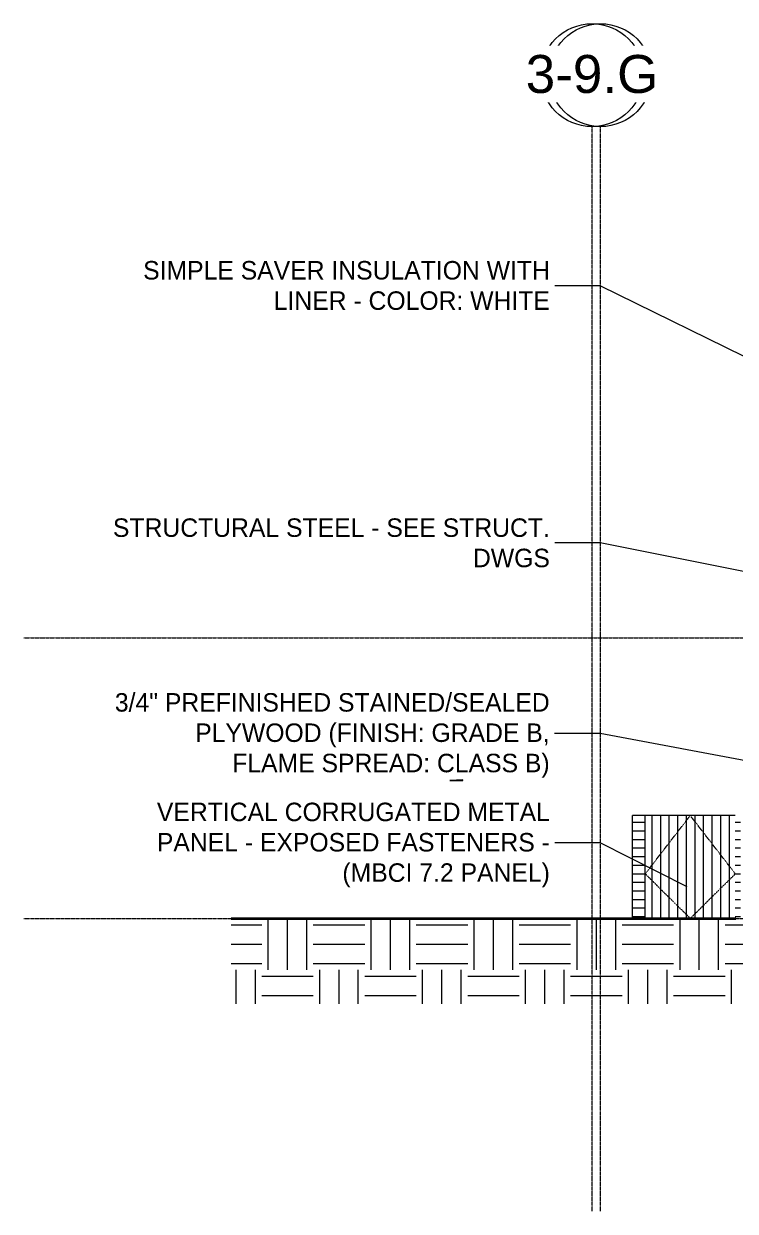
# Model space of a CAD drawing. Header units: inches. Extents: x 21380 to 98133, y -290 to 853.
# Drawn here: x 30717 to 31381, y -273 to 835 of the extents above; entities that cross this region are included whole.
import ezdxf

# ---------------------------------------------------------------- set-up
doc = ezdxf.new("R2010")
doc.units = ezdxf.units.IN
doc.header["$MEASUREMENT"] = 0
doc.linetypes.add('Dash 1_16_', pattern=[0.125, 0.0625, -0.0625])
doc.linetypes.add('Grid Line 1_2_', pattern=[0.875, 0.5, -0.125, 0.125, -0.125])
for name, color, linetype, lineweight in [('A-ANNO-IDEN', 131, 'Continuous', 9), ('A-DETL', 90, 'Continuous', 9), ('A-DOOR', 31, 'Continuous', 9), ('A-FLOR-LEVL', 51, 'Continuous', 9), ('A-WALL', 113, 'Continuous', 9), ('A-WALL-PATT', 111, 'Continuous', 25), ('C-TOPO', 7, 'Continuous', 9), ('S-GRID', 1, 'Continuous', 9), ('S-GRID-IDEN', 1, 'Continuous', 9)]:
    doc.layers.add(name, color=color, linetype=linetype, lineweight=lineweight)
doc.styles.add('Arial_1', font='arial.ttf', dxfattribs={"height": 35.407186})
doc.styles.add('Century Gothic', font='GOTHIC.TTF', dxfattribs={"height": 17.245342})
pattern_1 = [(180, (21214.803, 337.75), (-1e-15, -8), [])]

# ---------------------------------------------------------------- blocks, each defined once
blk = doc.blocks.new('dumpster door - one-1001559-Building Section - North_South looking East _ Fitness Center')
at = {"layer": 'A-DOOR'}
h = blk.add_hatch(dxfattribs=at)
h.set_pattern_fill('FP_37', color=256, style=0, pattern_type=2)
h.set_pattern_definition([(90, (21007.053, 0), (8, -5e-16), [])])
h.paths.add_polyline_path([(20941.1, 0), (21025.1, 0), (21025.1, 96), (20941.1, 96), (20941.1, 76.5)], flags=0)
at = {"layer": 'A-DOOR', "linetype": 'Dash 1_16_'}
for p, q in [((20941.1, 41.6), (20983.1, 96)), ((21025.1, 41.6), (20983.1, 96)), ((20983.1, 0), (20941.1, 41.6)), ((20983.1, 0), (21025.1, 41.6))]:
    blk.add_line(p, q, dxfattribs=at)
at = {"layer": 'A-DOOR'}
blk.add_line((21025.1, 96), (20941.1, 96), dxfattribs=at)
blk = doc.blocks.new('Grid - Grid Head - Circle-14747-Building Section - North_South looking East _ Fitness Center')
at = {"layer": 'S-GRID-IDEN'}
blk.add_circle((21143.8, 786.7), 48, dxfattribs=at)

msp = doc.modelspace()

# ---------------------------------------------------------------- hatches: boundary and pattern name
at = {"layer": 'A-WALL-PATT', "lineweight": 9}
h = msp.add_hatch(dxfattribs=at)
h.set_pattern_fill('FP_36', color=256, style=0, pattern_type=2)
h.set_pattern_definition(pattern_1)
h.paths.add_polyline_path([(31286.3, 0), (31286.3, 96), (31284.8, 96), (31284.8, 0)], flags=0)
h = msp.add_hatch(dxfattribs=at)
h.set_pattern_fill('FP_36', color=256, style=0, pattern_type=2)
h.set_pattern_definition(pattern_1)
h.paths.add_polyline_path([(31286.3, 0), (31296.5, 0), (31296.5, 96), (31286.3, 96), (31286.3, 76.5)], flags=0)
h.paths.add_polyline_path([(31469.5, 0), (31473.5, 0), (31473.5, 96), (31469.5, 96), (31469.5, 17.8)], flags=0)
h.paths.add_polyline_path([(31380.5, 0), (31385.5, 0), (31385.5, 96), (31380.5, 96), (31380.5, 1.2)], flags=0)
at = {"layer": 'C-TOPO'}
h = msp.add_hatch(dxfattribs=at)
h.set_pattern_fill('FP_28', color=256, style=0, pattern_type=2)
h.set_pattern_definition([(0, (22011.01, 102), (48, 48), [48, -48]), (0, (22011.01, 120), (48, 48), [48, -48]), (0, (22011.01, 138), (48, 48), [48, -48]), (90, (22017.01, 144), (-48, 48), [48, -48]), (90, (22035.01, 144), (-48, 48), [48, -48]), (90, (22053.01, 144), (-48, 48), [48, -48])])
h.paths.add_polyline_path([(31452.8, -79.8), (31480.4, -79.8), (31480.4, -48), (31474.8, -48), (31474.8, -36), (31477.8, -36), (31477.8, 0), (30910.5, 0), (30910.5, -79.8), (31422.7, -79.8)], flags=0)

# ---------------------------------------------------------------- linework, layer by layer
at = {"layer": 'A-ANNO-IDEN', "color": 153}
for p, q in [((31254.7, 590.3), (31207.7, 590.3)), ((31814.7, 313.9), (31254.7, 590.3)), ((31254.7, 350.3), (31207.7, 350.3)), ((31521.4, 297), (31254.7, 350.3)), ((31254.5, 172.6), (31207.5, 172.6)), ((31554.2, 116.1), (31254.5, 172.6)), ((31254.7, 70.4), (31207.7, 70.4)), ((31335.6, 29.6), (31254.7, 70.4))]:
    msp.add_line(p, q, dxfattribs=at)
at = {"layer": 'A-DETL'}
for p, q in [((31125.6, 139.2), (31113.6, 138.7)), ((31113.6, 138.7), (31125.6, 138.7)), ((31125.6, 138.7), (31125.6, 139.2)), ((31126.5, 129.2), (31114.5, 128.7)), ((31114.5, 128.7), (31126.5, 128.7)), ((31126.5, 128.7), (31126.5, 129.2))]:
    msp.add_line(p, q, dxfattribs=at)
at = {"layer": 'A-FLOR-LEVL', "linetype": 'Grid Line 1_2_'}
for p, q in [((30717.1, 261.7), (34081.6, 261.7)), ((30717.1, 0), (34081.6, 0))]:
    msp.add_line(p, q, dxfattribs=at)
at = {"layer": 'A-WALL'}
for p, q in [((31284.8, 0), (31284.8, 96)), ((31296.5, 96), (31284.8, 96)), ((31296.5, 0), (31296.5, 96))]:
    msp.add_line(p, q, dxfattribs=at)
at = {"layer": 'C-TOPO', "lineweight": 35}
for p, q in [((30910.5, 0), (31221.1, 0)), ((31221.1, 0), (31255.4, 0)), ((31255.4, 0), (31381, 0))]:
    msp.add_line(p, q, dxfattribs=at)
at = {"layer": 'C-TOPO'}
for p, q in [((30910.5, 0), (31221.1, 0)), ((31221.1, 0), (31255.4, 0)), ((31381, 0), (31255.4, 0))]:
    msp.add_line(p, q, dxfattribs=at)
at = {"layer": 'S-GRID', "linetype": 'Grid Line 1_2_'}
for p, q in [((31247, -273.2), (31247, 738.7)), ((31255, -273.2), (31255, 738.7))]:
    msp.add_line(p, q, dxfattribs=at)

# ---------------------------------------------------------------- block references
at = {"layer": 'A-DOOR'}
msp.add_blockref('dumpster door - one-1001559-Building Section - North_South looking East _ Fitness Center', (10355.5, 0), dxfattribs=at)
at = {"layer": 'S-GRID-IDEN'}
msp.add_blockref('Grid - Grid Head - Circle-14747-Building Section - North_South looking East _ Fitness Center', (10111.2, 0), dxfattribs=at)

# ---------------------------------------------------------------- next in the draw order: texts
at = {"layer": 'A-ANNO-IDEN', "char_height": 17.245, "attachment_point": 3, "line_spacing_factor": 0.984117, "style": 'Century Gothic', "bg_fill": 3, "box_fill_scale": 1.25, "bg_fill_color": 0, "bg_fill_transparency": 0}
for s, insert, width in [('SIMPLE SAVER INSULATION WITH\\PLINER - COLOR: WHITE', (31207.7, 613.3), 426.6), ('STRUCTURAL STEEL - SEE STRUCT.\\PDWGS', (31207.7, 373.2), 424.872), ('3/4" PREFINISHED STAINED/SEALED\\PPLYWOOD (FINISH: GRADE B,\\PFLAME SPREAD: CLASS B)', (31207.5, 210.2), 458.136), ('VERTICAL CORRUGATED METAL\\PPANEL - EXPOSED FASTENERS -\\P(MBCI 7.2 PANEL)', (31207.7, 108), 425.736)]:
    msp.add_mtext(s, dxfattribs=dict(at, insert=insert, width=width))
at = {"layer": 'S-GRID-IDEN', "insert": (31255, 805.5), "char_height": 35.41, "width": 85.104, "attachment_point": 2, "line_spacing_factor": 0.938532, "style": 'Arial_1', "bg_fill": 3, "box_fill_scale": 1.25, "bg_fill_color": 0, "bg_fill_transparency": 0}
msp.add_mtext('3-9', dxfattribs=at)

# ---------------------------------------------------------------- next in the draw order: block references
at = {"layer": 'S-GRID-IDEN'}
msp.add_blockref('Grid - Grid Head - Circle-14747-Building Section - North_South looking East _ Fitness Center', (10103.2, 0), dxfattribs=at)

# ---------------------------------------------------------------- next in the draw order: texts
at = {"layer": 'S-GRID-IDEN', "insert": (31247, 805.5), "char_height": 35.41, "width": 147.312, "attachment_point": 2, "line_spacing_factor": 0.938532, "style": 'Arial_1', "bg_fill": 3, "box_fill_scale": 1.25, "bg_fill_color": 0, "bg_fill_transparency": 0}
msp.add_mtext('3-9.G', dxfattribs=at)

doc.saveas('drawing.dxf')
